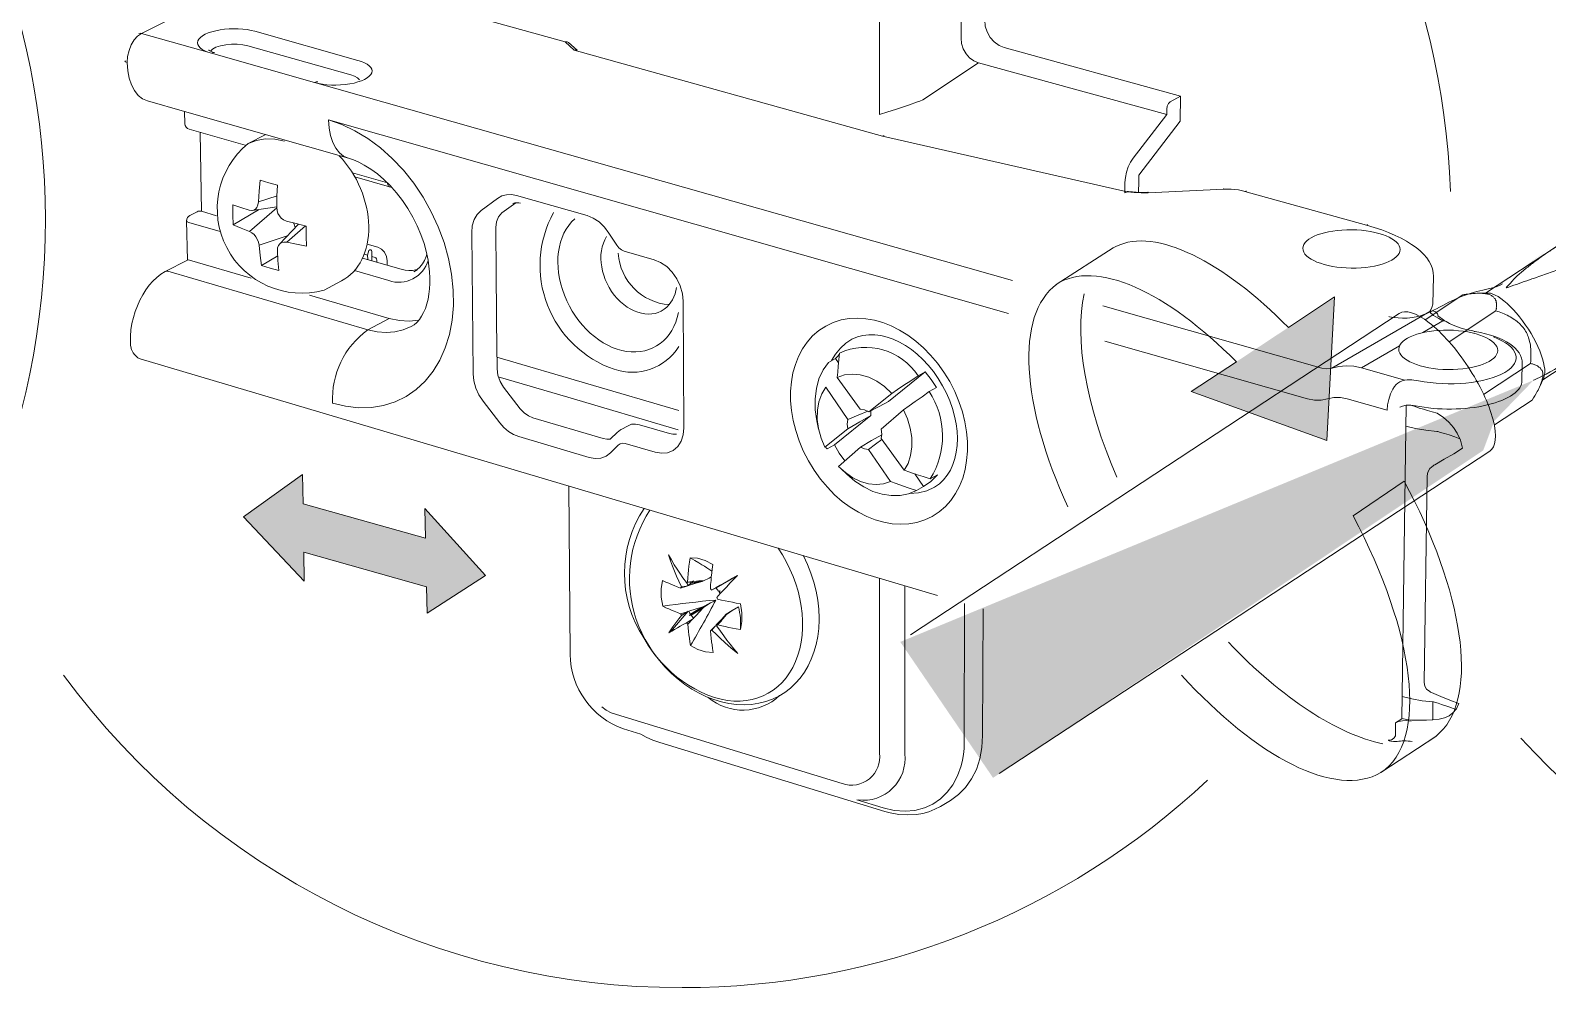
# Model space of a CAD drawing. Header units: metres. Extents: x -6.4 to 35.9, y -8.9 to 6.5.
# Drawn here: x 23.661 to 24.309, y -6.866 to -6.457 of the extents above; entities that cross this region are included whole.
import ezdxf

# ---------------------------------------------------------------- set-up
doc = ezdxf.new("R2010")
doc.units = ezdxf.units.M
doc.header["$MEASUREMENT"] = 0
for name, color, linetype, lineweight in [('PDF17_Geometry_Num_Penna__1_Num_Penna__255_Num_Penna__255_Num_Penna__255', 255, 'Continuous', 18), ('PDF17_Geometry_Num_Penna__7_Num_Penna__7_Num_Penna__7_Num_Penna__7', 7, 'Continuous', 18), ('PDF17_Solid Fills_Num_Penna__7_Num_Penna__7_Num_Penna__7_Num_Penna__7', 7, 'Continuous', 18)]:
    doc.layers.add(name, color=color, linetype=linetype, lineweight=lineweight)

msp = doc.modelspace()

# ---------------------------------------------------------------- hatches: boundary and pattern name
at = {"layer": 'PDF17_Geometry_Num_Penna__1_Num_Penna__255_Num_Penna__255_Num_Penna__255', "linetype": 'Continuous', "lineweight": 18}
for points in [[(24.28972, -6.56529, 0.006666), (24.31082, -6.54916)], [(24.30307, -6.60649), (24.03258, -6.71827), (24.0722, -6.77633), (24.28157, -6.63644), (24.28624, -6.62392)]]:
    msp.add_hatch(color=255, dxfattribs=at).paths.add_polyline_path(points)
at = {"layer": 'PDF17_Geometry_Num_Penna__7_Num_Penna__7_Num_Penna__7_Num_Penna__7', "linetype": 'Continuous', "lineweight": 18}
for points in [[(24.12469, -6.54932), (24.12353, -6.55), (24.09916, -6.56562)], [(24.19834, -6.58394), (24.15684, -6.61136), (24.2148, -6.63226), (24.21802, -6.57092)], [(23.83044, -6.70592), (23.85541, -6.68991), (23.82946, -6.66125), (23.82974, -6.674), (23.77749, -6.65928), (23.77731, -6.64679), (23.7521, -6.66491), (23.77795, -6.69226), (23.77778, -6.67993), (23.83019, -6.6947)]]:
    msp.add_hatch(color=7, dxfattribs=at).paths.add_polyline_path(points)
at = {"layer": 'PDF17_Solid Fills_Num_Penna__7_Num_Penna__7_Num_Penna__7_Num_Penna__7', "linetype": 'Continuous', "lineweight": 18}
msp.add_hatch(color=7, dxfattribs=at).paths.add_polyline_path([(24.26309, -6.75701), (24.23784, -6.77408), (24.26127, -6.75867)])

# ---------------------------------------------------------------- linework, layer by layer
at = {"layer": 'PDF17_Geometry_Num_Penna__1_Num_Penna__255_Num_Penna__255_Num_Penna__255', "color": 255, "linetype": 'Continuous', "lineweight": 18, "flags": 128}
for points in [[(24.12469, -6.54932), (24.12353, -6.55), (24.09916, -6.56562)], [(24.17612, -6.59862), (24.15684, -6.61136), (24.2148, -6.63226), (24.21802, -6.57092), (24.19834, -6.58394)], [(24.22596, -6.66447), (24.24782, -6.64961)], [(24.26309, -6.75701), (24.26127, -6.75867), (24.23784, -6.77408)]]:
    msp.add_lwpolyline(points, dxfattribs=at)
at = {"layer": 'PDF17_Geometry_Num_Penna__1_Num_Penna__255_Num_Penna__255_Num_Penna__255', "color": 255, "linetype": 'Continuous', "lineweight": 18}
for points in [[(24.19834, -6.58394), (24.17057, -6.55589), (24.14179, -6.54102), (24.12469, -6.54932)], [(24.19834, -6.58394), (24.17057, -6.55589), (24.14179, -6.54102), (24.12469, -6.54932)], [(24.09916, -6.56562), (24.11611, -6.55449), (24.14638, -6.56868), (24.17612, -6.59862)], [(24.09916, -6.56562), (24.11611, -6.55449), (24.14638, -6.56868), (24.17612, -6.59862)], [(24.24782, -6.64961), (24.27307, -6.69666), (24.27978, -6.74081), (24.26309, -6.75701)], [(24.24782, -6.64961), (24.27307, -6.69666), (24.27978, -6.74081), (24.26309, -6.75701)], [(24.23784, -6.77408), (24.25839, -6.76057), (24.25244, -6.71408), (24.22596, -6.66447)], [(24.23784, -6.77408), (24.25839, -6.76057), (24.25244, -6.71408), (24.22596, -6.66447)]]:
    msp.add_open_spline(points, degree=3, dxfattribs=at)
at = {"layer": 'PDF17_Geometry_Num_Penna__7_Num_Penna__7_Num_Penna__7_Num_Penna__7', "color": 7, "linetype": 'Continuous', "lineweight": 18, "flags": 128}
for points in [[(23.04862, -6.69077, 0.278345), (23.3391, -6.86594, 0.414209), (23.66743, -6.53761, 0.414216), (23.3391, -6.20929, 0.41421), (23.01078, -6.53761, 0.0167), (23.01153, -6.55987)], [(24.26755, -6.52584, 0.403745), (23.93943, -6.2093, 0.258028), (23.6615, -6.36275)], [(24.29764, -6.75937, 0.210936), (24.53976, -6.86594, 0.414209), (24.86808, -6.53761, 0.414216), (24.53976, -6.2093, 0.279161), (24.24881, -6.38534)], [(24.07693, -6.46443), (24.07475, -6.46354), (24.07274, -6.46202), (24.07102, -6.46005), (24.06972, -6.45776), (24.06889, -6.45525), (24.06865, -6.45275), (24.06889, -6.35791, 0.319714), (24.03146, -6.30506), (23.93256, -6.27926)], [(24.02379, -6.36452), (24.02375, -6.49294), (24.02732, -6.49186), (24.03055, -6.49084), (24.03354, -6.48986), (24.0365, -6.48884), (24.03945, -6.48776), (24.04089, -6.48724), (24.04224, -6.4867), (24.06602, -6.47095), (24.06401, -6.47014), (24.06217, -6.46879), (24.06065, -6.46706), (24.0595, -6.46501), (24.05876, -6.46271), (24.05852, -6.46034), (24.05876, -6.35984, 0.319317)], [(23.75272, -6.50614), (23.72886, -6.49929, -0.351669), (23.72705, -6.49695), (23.72692, -6.4917), (23.71102, -6.48715)], [(23.71864, -6.56006), (23.71913, -6.55994), (23.71975, -6.55998), (23.80512, -6.58503, 0.25331), (23.79007, -6.61632), (23.79569, -6.61763), (23.80122, -6.61824), (23.80668, -6.61808), (23.81189, -6.61725), (23.81685, -6.61566), (23.82151, -6.6134), (23.82578, -6.61045), (23.82964, -6.60684), (23.833, -6.60266), (23.83591, -6.59791), (23.83821, -6.59265), (23.83997, -6.58696), (23.84112, -6.58089), (23.84169, -6.57453), (23.84161, -6.56797), (23.84092, -6.56124), (23.83964, -6.55444), (23.83772, -6.54768), (23.83525, -6.54099), (23.83226, -6.53451), (23.82874, -6.52824), (23.82476, -6.52233), (23.82037, -6.51679), (23.81557, -6.51175), (23.81053, -6.50725), (23.8052, -6.50327), (23.79966, -6.49995), (23.79405, -6.49729), (23.78839, -6.49531), (24.07885, -6.57806)], [(23.76957, -6.50433), (23.76543, -6.50352), (23.76137, -6.50343), (23.75756, -6.50409), (23.75399, -6.50544, 0.810376), (23.78646, -6.56797), (23.79397, -6.56404)], [(23.7405, -6.53623), (23.73405, -6.53435, 0.205296), (23.73222, -6.53455), (23.72909, -6.53611, 0.27138), (23.72774, -6.53836), (23.72803, -6.53882), (23.72873, -6.53915), (23.7421, -6.54304)], [(23.88446, -6.53492, 0.465013), (23.91037, -6.6018, 0.351581), (23.93793, -6.59212)], [(24.30205, -6.55697, 0.014343), (24.29808, -6.56017, 0.021049), (24.29448, -6.56354, 0.012167), (24.29132, -6.5671, -0.001833), (24.29573, -6.56555, 0.005208), (24.30017, -6.56398, 0.002476), (24.30456, -6.56247, 0.003569), (24.31101, -6.56025, 0.005885), (24.31735, -6.55786, 0.005579), (24.32563, -6.55457, 0.006504), (24.3324, -6.55331, 0.011398), (24.33886, -6.55166, 0.014865), (24.34404, -6.5501)], [(24.34672, -6.54765, 0.002784), (24.3423, -6.54782, -0.002792), (24.33499, -6.54813, -0.004118), (24.32784, -6.54841, -0.001547), (24.32075, -6.54864, 0.001131), (24.31375, -6.54881, -0.001469), (24.30994, -6.55133, 0.006227), (24.30629, -6.55385)], [(23.79946, -6.55969), (23.81414, -6.56395, 0.428492), (23.83091, -6.5553)], [(23.91214, -6.55227, 0.376963), (23.93387, -6.57421), (23.93535, -6.57211), (23.93641, -6.56965), (23.93706, -6.56686)], [(24.28565, -6.57073, 0.068086), (24.28446, -6.57006, 0.033898), (24.28299, -6.56961, 0.030172), (24.28122, -6.56939, 0.028363), (24.27809, -6.56941, 0.016697), (24.2747, -6.56973)], [(24.28974, -6.57788, 0.013048), (24.28697, -6.57687), (24.26694, -6.59004)], [(24.29999, -6.58611, 0.029955), (24.2986, -6.58401, 0.044698), (24.29695, -6.58219, 0.041028), (24.29501, -6.58064)], [(24.31811, -6.58965, 0.008424), (24.32185, -6.5887, 0.016868), (24.32555, -6.58751, 0.020989), (24.33274, -6.58473, 0.012632), (24.33976, -6.58144, -0.250937), (24.33832, -6.58577), (24.33722, -6.58649), (24.30695, -6.60639)], [(24.30193, -6.59475, 0.029818), (24.30168, -6.59153, 0.038385), (24.30095, -6.58842)], [(24.01919, -6.62), (24.02896, -6.61213), (24.03145, -6.61045), (24.03416, -6.60864), (24.03703, -6.60672), (24.04019, -6.60459, 0.369318), (24.0066, -6.59491), (24.00632, -6.59782), (24.00607, -6.60052), (24.00583, -6.60303), (24.00563, -6.60537), (24.01538, -6.6189)], [(24.30584, -6.60884, 0.038155), (24.30668, -6.60648, 0.045077), (24.307, -6.60483)], [(23.92178, -6.75773), (23.91431, -6.75544, -0.312967), (23.89155, -6.72358), (23.89102, -6.65166)], [(23.91131, -6.74934), (24.00776, -6.77877, 0.558944), (24.02371, -6.76578), (24.02371, -6.69107)], [(24.01456, -6.78578, 0.486248), (24.03449, -6.76606), (24.03453, -6.69431)], [(23.93874, -6.70623), (23.93735, -6.70569), (23.93604, -6.70518), (23.93485, -6.70468), (23.9337, -6.70419), (23.93248, -6.70365), (23.93112, -6.70303, -0.012043), (23.95375, -6.70037)], [(23.94855, -6.70357), (23.95104, -6.70193), (23.95375, -6.70037, -0.016814), (23.94293, -6.7198), (23.94268, -6.71817), (23.94248, -6.71668), (23.94231, -6.71529), (23.94215, -6.71387), (23.94199, -6.71231), (23.94182, -6.71062), (23.94158, -6.71034), (23.94129, -6.71005), (23.93981, -6.71087), (23.9385, -6.7116), (23.93735, -6.71231), (23.9362, -6.71295), (23.93498, -6.71365), (23.93371, -6.7144), (23.93457, -6.71313), (23.93543, -6.71189), (23.93625, -6.71074), (23.93711, -6.7096), (23.93805, -6.70836), (23.93911, -6.70698)], [(23.96429, -6.70201), (23.96491, -6.70587), (23.96495, -6.70955), (23.96434, -6.71301, 0.076799), (23.96343, -6.70328), (23.96073, -6.70484)], [(23.6752, -6.73252, 0.23856), (23.93943, -6.86594, 0.191053), (24.16378, -6.77733)]]:
    msp.add_lwpolyline(points, format="xyb", dxfattribs=at)
for points in [[(23.76285, -6.43127), (23.70847, -6.45837)], [(24.12945, -6.52598), (24.12957, -6.5259), (24.1297, -6.52586), (24.12978, -6.52586), (24.1299, -6.52583), (24.12999, -6.52583), (24.13011, -6.52583), (24.13171, -6.52606), (24.13339, -6.52619), (24.13507, -6.52627), (24.13671, -6.52631), (24.13835, -6.52623), (24.13843, -6.52631), (24.13847, -6.52643), (24.13544, -6.52648), (24.13241, -6.52635), (24.12945, -6.52598), (24.02502, -6.50229), (23.89332, -6.4655), (23.88938, -6.46198), (23.81787, -6.44201)], [(23.73832, -6.46682), (23.70847, -6.45837), (23.70683, -6.45948), (23.70535, -6.46117), (23.70409, -6.46329), (23.70315, -6.46571), (23.70257, -6.46829), (23.70237, -6.4708)], [(23.70737, -6.45846), (23.7079, -6.45828), (23.70847, -6.45836)], [(23.75694, -6.45747), (23.80094, -6.46989)], [(23.73709, -6.46546), (23.73718, -6.46555), (23.73739, -6.46567), (23.73771, -6.46587), (23.73824, -6.46612), (23.7389, -6.46637), (23.73976, -6.46665)], [(23.73792, -6.46596), (23.73886, -6.46505), (23.74029, -6.46428), (23.74222, -6.46366), (23.74448, -6.46321), (23.74689, -6.46297), (23.7494, -6.46297), (23.75177, -6.46321), (23.7539, -6.46366)], [(23.73976, -6.46665), (23.73906, -6.46657), (23.73832, -6.46681)], [(23.73832, -6.46682), (23.78236, -6.47933)], [(23.7539, -6.46366), (23.79794, -6.47612), (23.7995, -6.4767), (23.80073, -6.47736), (23.80155, -6.47813)], [(23.88938, -6.46198), (23.88983, -6.4619), (23.89033, -6.46194)], [(23.89032, -6.46194), (23.89061, -6.46206), (23.89085, -6.46227)], [(23.89086, -6.46227), (23.89459, -6.46555), (23.8943, -6.46546)], [(23.89332, -6.4655), (23.89381, -6.46542), (23.8943, -6.46546)], [(24.07693, -6.46444), (24.15225, -6.48511), (24.14786, -6.48753)], [(23.70142, -6.47006), (23.70167, -6.47046), (23.70237, -6.4708)], [(23.71102, -6.48715), (23.70897, -6.48625), (23.70712, -6.48482), (23.70552, -6.48281), (23.70421, -6.48039), (23.70326, -6.47751), (23.70265, -6.47428), (23.70237, -6.4708)], [(24.06602, -6.47096), (24.14635, -6.49305), (24.14639, -6.49071)], [(23.78384, -6.47912), (23.78314, -6.47908), (23.78236, -6.47933)], [(23.78236, -6.47933), (24.08045, -6.56384)], [(24.15225, -6.48511), (24.15216, -6.49589), (24.13446, -6.51885)], [(23.79687, -6.51171), (23.72692, -6.4917)], [(24.132, -6.51163), (24.14635, -6.49305)], [(24.14786, -6.48753), (24.14713, -6.48826), (24.1466, -6.48941), (24.14639, -6.49072)], [(23.78839, -6.49531), (23.78863, -6.4988), (23.78921, -6.50204), (23.79015, -6.50491), (23.79142, -6.50737), (23.79302, -6.50938), (23.79483, -6.51081), (23.79687, -6.51171)], [(23.73414, -6.5344), (23.73357, -6.50064)], [(23.76153, -6.50159), (23.75399, -6.50544)], [(24.02502, -6.50229), (24.02531, -6.50217), (24.02563, -6.50217)], [(23.81541, -6.52418), (23.81479, -6.52349), (23.81201, -6.52074), (23.80922, -6.51836), (23.80639, -6.51631), (23.8036, -6.51459), (23.80127, -6.51339), (23.79901, -6.51241), (23.79688, -6.51171)], [(24.12855, -6.52209), (24.12871, -6.51987), (24.12917, -6.51762), (24.1299, -6.51541), (24.13085, -6.51335), (24.132, -6.51163)], [(23.79856, -6.51791), (23.81353, -6.52221)], [(24.13425, -6.52623), (24.13437, -6.52472), (24.13441, -6.52325), (24.13446, -6.51885)], [(23.75919, -6.5211), (23.75875, -6.52574), (23.75842, -6.53033), (23.75821, -6.5316), (23.75775, -6.53267), (23.75715, -6.53337), (23.75645, -6.53381), (23.7555, -6.53406), (23.75444, -6.5339)], [(23.75919, -6.5211), (23.76285, -6.52217), (23.76658, -6.52324)], [(23.76658, -6.52324), (23.76636, -6.52791), (23.76625, -6.53259)], [(23.79954, -6.51959), (23.81447, -6.52385), (23.81401, -6.52356), (23.81373, -6.52304), (23.81361, -6.52229)], [(23.81545, -6.52418), (23.81447, -6.52385)], [(23.83033, -6.55263), (23.83021, -6.55198), (23.82915, -6.54816), (23.82783, -6.54431), (23.82624, -6.54058), (23.82439, -6.53682), (23.82226, -6.53315), (23.81996, -6.52972), (23.81746, -6.52648), (23.81541, -6.52418)], [(24.12945, -6.52598), (24.12851, -6.52652), (24.12855, -6.52209)], [(24.13848, -6.52644), (24.1707, -6.52492), (24.17386, -6.52492), (24.17698, -6.52524), (24.17981, -6.52583)], [(24.23167, -6.54021), (24.1798, -6.52582)], [(24.17981, -6.52583), (24.18014, -6.52569), (24.18046, -6.52574)], [(23.74763, -6.54013), (23.74747, -6.53586), (23.74747, -6.53156)], [(23.74747, -6.53156), (23.75087, -6.53275), (23.75444, -6.5339)], [(23.76637, -6.5277), (23.75842, -6.53033)], [(23.86056, -6.52882), (23.85354, -6.53402)], [(23.86867, -6.52758), (23.86646, -6.52718), (23.86433, -6.52726), (23.86232, -6.5278), (23.86056, -6.52882)], [(23.86244, -6.53505), (23.86839, -6.53066), (23.86797, -6.53074), (23.86753, -6.53087), (23.86711, -6.53102)], [(23.87035, -6.53087), (23.86966, -6.53074), (23.86904, -6.53066), (23.8685, -6.53066), (23.86839, -6.53066)], [(23.89889, -6.53619), (23.86868, -6.52758)], [(23.72774, -6.53836), (23.72808, -6.55518)], [(23.75842, -6.53366), (23.74763, -6.54013)], [(23.76625, -6.53283), (23.75455, -6.54296)], [(23.75579, -6.53402), (23.76625, -6.5325)], [(23.76625, -6.53259), (23.76637, -6.53398), (23.76678, -6.53525), (23.76739, -6.53631), (23.76817, -6.53722), (23.7692, -6.53799), (23.77039, -6.53853), (23.77453, -6.53959), (23.77879, -6.54063)], [(23.85354, -6.53402), (23.85182, -6.5357), (23.85055, -6.53792), (23.84977, -6.5405), (23.84953, -6.54337)], [(23.86244, -6.53505), (23.86097, -6.53664), (23.86007, -6.53878), (23.85978, -6.54128)], [(23.90816, -6.54362), (23.90623, -6.54107), (23.90398, -6.5389), (23.90147, -6.53726), (23.8989, -6.53619)], [(23.74763, -6.54013), (23.75104, -6.54157), (23.75456, -6.54296), (23.75563, -6.54349), (23.75661, -6.54431), (23.75735, -6.54526), (23.75796, -6.54629), (23.75845, -6.54751), (23.75875, -6.54886)], [(23.77076, -6.54484), (23.75874, -6.54886)], [(23.76739, -6.54838), (23.77551, -6.53984)], [(23.77859, -6.54058), (23.77052, -6.54759)], [(23.77342, -6.53931), (23.77379, -6.54033), (23.77408, -6.54136)], [(23.77879, -6.54063), (23.77884, -6.54493), (23.77892, -6.54919)], [(23.84953, -6.54337), (23.85015, -6.6038)], [(23.85994, -6.55764), (23.85981, -6.54513), (23.85978, -6.54128)], [(23.91152, -6.54886), (23.90815, -6.54362)], [(24.23233, -6.54013), (24.232, -6.5401), (24.23167, -6.54021)], [(23.75977, -6.55747), (23.75919, -6.55321), (23.75875, -6.54886)], [(23.77051, -6.54759), (23.76933, -6.54746), (23.76834, -6.54772), (23.7676, -6.5482), (23.76703, -6.5489), (23.76662, -6.54989), (23.76653, -6.55112), (23.76678, -6.55543), (23.76715, -6.55961)], [(23.77892, -6.5492), (23.77465, -6.54845), (23.77051, -6.54759)], [(23.80688, -6.55362), (23.80692, -6.55251), (23.80684, -6.55144), (23.80672, -6.55104), (23.80639, -6.55079), (23.80602, -6.55083), (23.80565, -6.55112), (23.80524, -6.55202), (23.80507, -6.55313), (23.8036, -6.55267)], [(23.80938, -6.54969), (23.80488, -6.54837)], [(23.81344, -6.55547), (23.81312, -6.55362), (23.81226, -6.55186), (23.81094, -6.55047), (23.80939, -6.54969)], [(23.91459, -6.55137), (23.91345, -6.55083), (23.91238, -6.55002), (23.91152, -6.54886)], [(23.92743, -6.55501), (23.91459, -6.55137)], [(24.12469, -6.54932), (24.12353, -6.55), (24.09916, -6.56562)], [(24.28258, -6.5693), (24.31284, -6.5494)], [(23.72808, -6.55518), (23.71864, -6.56006), (23.7168, -6.56116), (23.71499, -6.56256), (23.71335, -6.56412), (23.7118, -6.56592), (23.71036, -6.56789), (23.70905, -6.56998), (23.70782, -6.57228), (23.70675, -6.57466), (23.70581, -6.57715), (23.70503, -6.57974), (23.70442, -6.58232), (23.704, -6.58499), (23.70376, -6.58765), (23.70372, -6.59023), (23.7038, -6.59155), (23.70405, -6.59274)], [(23.72816, -6.55514), (23.72849, -6.55509), (23.72902, -6.55523)], [(23.72902, -6.55523), (23.75534, -6.56288)], [(23.76666, -6.55334), (23.75977, -6.55747)], [(23.76715, -6.55961), (23.76342, -6.55858), (23.75977, -6.55747)], [(23.8029, -6.55431), (23.81943, -6.55911), (23.82107, -6.55948), (23.82267, -6.55965), (23.82419, -6.55961), (23.8255, -6.5594), (23.82627, -6.5592)], [(23.80512, -6.55497), (23.80507, -6.55313)], [(23.80823, -6.55403), (23.80688, -6.55361)], [(23.80688, -6.55362), (23.80692, -6.55551)], [(23.80901, -6.55518), (23.80893, -6.55469), (23.8086, -6.55428), (23.80823, -6.55402)], [(23.80906, -6.55612), (23.80901, -6.55518)], [(23.81348, -6.55739), (23.81344, -6.55547)], [(23.82627, -6.5592), (23.82742, -6.55817), (23.82849, -6.55682), (23.82935, -6.55534), (23.83005, -6.55366), (23.83033, -6.55264)], [(23.86014, -6.58138), (23.85994, -6.55764)], [(23.9399, -6.57277), (23.93957, -6.56953), (23.93863, -6.56624), (23.93715, -6.56318), (23.93518, -6.56034), (23.9328, -6.55797), (23.93018, -6.55617), (23.92743, -6.55501)], [(23.82484, -6.56014), (23.82619, -6.55928), (23.82627, -6.5592)], [(24.26029, -6.56215), (24.25996, -6.57404), (24.25956, -6.5754), (24.25919, -6.57642), (24.25882, -6.57712)], [(23.78027, -6.57019), (23.81434, -6.58015)], [(24.17612, -6.59862), (24.15684, -6.61136), (24.2148, -6.63226), (24.21802, -6.57092), (24.19834, -6.58394)], [(24.2729, -6.57002), (24.25674, -6.58064)], [(24.27931, -6.56936), (24.28352, -6.56925)], [(24.2846, -6.56938), (24.28561, -6.56967), (24.28671, -6.57012), (24.28789, -6.57077), (24.28913, -6.57159), (24.29039, -6.57256), (24.29171, -6.57369), (24.29307, -6.57494), (24.29439, -6.57635), (24.29573, -6.57785), (24.29706, -6.57946), (24.29837, -6.58113), (24.29965, -6.58292), (24.30084, -6.58472), (24.30198, -6.58656), (24.30303, -6.58842), (24.30404, -6.59028), (24.30492, -6.59213), (24.30569, -6.59393), (24.30637, -6.59571), (24.30691, -6.59739), (24.30733, -6.59897), (24.30763, -6.60046), (24.30783, -6.60182), (24.30785, -6.60309), (24.30775, -6.6042), (24.3075, -6.60513), (24.30738, -6.60554), (24.30562, -6.6094)], [(23.94014, -6.62685), (23.9399, -6.57277)], [(24.11903, -6.57478), (24.21261, -6.60131)], [(24.25889, -6.57745), (24.25886, -6.57727), (24.25881, -6.57712), (24.21683, -6.60131)], [(24.25889, -6.57745), (24.25914, -6.5779), (24.25968, -6.57834), (24.26038, -6.57884), (24.26132, -6.57941), (24.26263, -6.58019), (24.26431, -6.58118), (24.25574, -6.58614)], [(24.25882, -6.57712), (24.26001, -6.57691), (24.26115, -6.57723), (24.26202, -6.57807), (24.26243, -6.57921)], [(23.82693, -6.58084), (23.82287, -6.58129), (23.81865, -6.58105), (23.81434, -6.58016), (23.80511, -6.58503)], [(23.82366, -6.5836), (23.82029, -6.58503), (23.81673, -6.58589), (23.81295, -6.58617), (23.8091, -6.58589), (23.80512, -6.58503)], [(23.86314, -6.60947), (23.86166, -6.60704), (23.86068, -6.60438), (23.86035, -6.60168), (23.86014, -6.58138)], [(24.03689, -6.71527), (24.24572, -6.578)], [(24.26214, -6.57892), (24.26214, -6.57896), (24.26226, -6.57908), (24.26255, -6.57929)], [(24.26255, -6.57929), (24.26317, -6.57974), (24.26402, -6.58031), (24.2648, -6.58081), (24.26571, -6.58138)], [(24.26431, -6.58118), (24.26505, -6.58113), (24.26571, -6.58138)], [(24.26571, -6.58138), (24.2671, -6.5822), (24.2687, -6.58298), (24.27054, -6.58372), (24.27259, -6.58437), (24.27481, -6.58499), (24.27715, -6.58547), (24.27809, -6.58569)], [(24.00325, -6.5981), (24.00497, -6.59531), (24.00702, -6.59282), (24.00931, -6.59069), (24.01194, -6.589)], [(24.11994, -6.58977), (24.2065, -6.61443)], [(24.27809, -6.58569), (24.27788, -6.58569), (24.27768, -6.58584)], [(23.93805, -6.61947), (23.86031, -6.59671)], [(24.00186, -6.59889), (24.00488, -6.59721), (24.0062, -6.59913)], [(24.00488, -6.59721), (24.0057, -6.59634), (24.00653, -6.59552)], [(24.24578, -6.59187), (24.22954, -6.60127)], [(23.70799, -6.59736), (24.04845, -6.69843)], [(23.99697, -6.6239), (23.99627, -6.6191), (23.99619, -6.61443), (23.99673, -6.61), (23.99783, -6.60585), (23.99959, -6.60213), (24.00185, -6.5989)], [(24.04019, -6.60459), (24.04323, -6.6029), (24.02752, -6.61553)], [(24.04323, -6.6029), (24.04577, -6.60614), (24.04798, -6.60966)], [(24.21261, -6.60131), (24.21478, -6.60164), (24.21683, -6.60131)], [(24.24804, -6.60648), (24.22954, -6.60127), (24.22627, -6.60052), (24.22298, -6.60032), (24.21982, -6.60057), (24.21683, -6.60131)], [(24.30176, -6.59936), (24.28169, -6.61255)], [(24.2981, -6.60659), (24.29822, -6.59934)], [(23.85014, -6.6038), (23.85047, -6.6068), (23.85129, -6.60984), (23.8526, -6.61278), (23.85436, -6.61545)], [(23.89061, -6.61377), (23.86088, -6.60508)], [(23.86314, -6.60947), (23.87027, -6.61869)], [(24.01013, -6.62727), (24.00041, -6.63509), (23.99878, -6.6312), (23.99767, -6.62718), (23.99713, -6.62321), (23.99718, -6.6193), (23.9978, -6.61566), (23.99902, -6.61238), (24.00074, -6.60951), (24.01018, -6.62324)], [(24.00562, -6.60537), (24.0087, -6.60425), (24.01202, -6.60385), (24.01551, -6.60413), (24.01907, -6.60516), (24.02256, -6.60689), (24.02588, -6.60923), (24.02895, -6.61213)], [(24.04798, -6.60966), (24.04495, -6.61135)], [(24.24053, -6.61926), (24.24073, -6.61698), (24.24118, -6.61467), (24.24193, -6.61238), (24.24291, -6.61028), (24.24361, -6.60923), (24.24435, -6.60836), (24.24512, -6.60769), (24.24594, -6.60717), (24.24689, -6.60677), (24.24804, -6.60647)], [(24.24804, -6.60648), (24.2491, -6.60639), (24.25009, -6.60635), (24.25102, -6.60639), (24.25192, -6.60644), (24.25287, -6.60655), (24.25389, -6.60672)], [(23.85436, -6.61545), (23.8615, -6.62472)], [(23.93776, -6.62764), (23.89061, -6.61377)], [(24.02752, -6.61553), (24.02354, -6.61767), (24.01919, -6.62)], [(24.2065, -6.61443), (24.20945, -6.61501), (24.21227, -6.61497), (24.21498, -6.61443)], [(24.21498, -6.61443), (24.21769, -6.61385), (24.22056, -6.61385), (24.22348, -6.61439), (24.24053, -6.61927)], [(24.30246, -6.61501), (24.2863, -6.62562)], [(23.87027, -6.6187), (23.87191, -6.62046), (23.87372, -6.62177), (23.87568, -6.62263)], [(23.87568, -6.62263), (23.9057, -6.63144)], [(24.01997, -6.62156), (24.00443, -6.63411)], [(24.01013, -6.62727), (24.00993, -6.62522), (24.01018, -6.62324), (24.01464, -6.62144), (24.01875, -6.61976)], [(24.01013, -6.62726), (24.0153, -6.62431), (24.01997, -6.62157)], [(24.01919, -6.62), (24.01727, -6.61915), (24.01538, -6.6189)], [(24.01997, -6.61955), (24.01993, -6.62054), (24.01997, -6.62157)], [(24.03388, -6.6191), (24.03563, -6.623), (24.03682, -6.62701), (24.03748, -6.63103), (24.03753, -6.63498), (24.03699, -6.63866), (24.03588, -6.64203), (24.03424, -6.64497)], [(24.24869, -6.61721), (24.24713, -6.61751), (24.24594, -6.618)], [(24.24782, -6.67823), (24.24869, -6.61721)], [(24.25263, -6.61738), (24.25066, -6.61714), (24.24869, -6.61721)], [(24.25053, -6.61713), (24.25246, -6.61779), (24.25426, -6.61841), (24.25599, -6.61893), (24.25775, -6.61947), (24.25972, -6.62), (24.26185, -6.6205), (24.26456, -6.62238), (24.2669, -6.62446), (24.26882, -6.62669), (24.27047, -6.62915), (24.27182, -6.63203), (24.27276, -6.63547)], [(23.8615, -6.62472), (23.86326, -6.62673), (23.86527, -6.62842), (23.86741, -6.62973), (23.86962, -6.63058)], [(23.90873, -6.63169), (23.91185, -6.62862), (23.91218, -6.62833), (23.91255, -6.62805), (23.91292, -6.62779), (23.91328, -6.62754)], [(23.91636, -6.62591), (23.91329, -6.62754)], [(23.93395, -6.62923), (23.9212, -6.6255), (23.91948, -6.62521), (23.91783, -6.62533), (23.91636, -6.62591)], [(23.92788, -6.63726), (23.93063, -6.63771), (23.93321, -6.63748), (23.93555, -6.63649), (23.93752, -6.63485), (23.93895, -6.63259), (23.93985, -6.62988), (23.94014, -6.62685)], [(23.93395, -6.62923), (23.93546, -6.62952), (23.93694, -6.62947)], [(23.99771, -6.62734), (23.99697, -6.6239)], [(24.24857, -6.62611), (24.25267, -6.6271), (24.25709, -6.62784), (24.26173, -6.62833), (24.2619, -6.62836), (24.26222, -6.62845), (24.26337, -6.62878), (24.26505, -6.62928), (24.26697, -6.62989)], [(23.86962, -6.63058), (23.89963, -6.63948)], [(23.9057, -6.63145), (23.90726, -6.63173), (23.90873, -6.63169)], [(23.90878, -6.63748), (23.91205, -6.63419)], [(23.91206, -6.63419), (23.91296, -6.63362), (23.91398, -6.63338), (23.91513, -6.63354)], [(23.91513, -6.63354), (23.92788, -6.63726)], [(24.0014, -6.63579), (24.00111, -6.63558), (24.00087, -6.63543), (24.00062, -6.63526), (24.00041, -6.6351)], [(24.00894, -6.64087), (24.00653, -6.6376), (24.00443, -6.63412), (24.0014, -6.6358)], [(24.0062, -6.64329), (24.01563, -6.63505)], [(24.02465, -6.6298), (24.0203, -6.6323), (24.01563, -6.63505)], [(24.01563, -6.63505), (24.01731, -6.63574), (24.01895, -6.63604)], [(24.02842, -6.64982), (24.01895, -6.63603), (24.02194, -6.63387), (24.02473, -6.63181)], [(24.26012, -6.64308), (24.2605, -6.6428), (24.26087, -6.6426), (24.26493, -6.64026), (24.26894, -6.63788), (24.27276, -6.63547)], [(24.26697, -6.62989), (24.26944, -6.63071), (24.27157, -6.63157)], [(23.89963, -6.63948), (23.90221, -6.63993), (23.90467, -6.63973), (23.90689, -6.63891), (23.90878, -6.63748)], [(24.28433, -6.63674), (24.07483, -6.77444)], [(24.02842, -6.64982), (24.02547, -6.65076), (24.02231, -6.65104), (24.01899, -6.65071), (24.01563, -6.64973), (24.01231, -6.64814), (24.00911, -6.64596), (24.0062, -6.64329)], [(24.00714, -6.64423), (24.00968, -6.64665)], [(24.00968, -6.64665), (24.01321, -6.64961), (24.01694, -6.65206), (24.02084, -6.65396), (24.02478, -6.65518), (24.02867, -6.6558), (24.03248, -6.65572), (24.03609, -6.65498), (24.03945, -6.65363), (24.03638, -6.65256), (24.03351, -6.65158), (24.03088, -6.65067), (24.02842, -6.64981)], [(24.03876, -6.64645), (24.04248, -6.65191)], [(24.04248, -6.65191), (24.04568, -6.64978), (24.04843, -6.64694), (24.0454, -6.64867)], [(24.25628, -6.73555), (24.25754, -6.64739)], [(24.25754, -6.6474), (24.25787, -6.64576), (24.25873, -6.64423), (24.26013, -6.64308)], [(24.04724, -6.6522), (24.04392, -6.65367), (24.04031, -6.65457), (24.03654, -6.65485)], [(24.04248, -6.65191), (24.03945, -6.65363)], [(24.22596, -6.66447), (24.24782, -6.64961)], [(23.94121, -6.69295), (23.93973, -6.69086), (23.93842, -6.68893), (23.93723, -6.68713), (23.93604, -6.68528), (23.93481, -6.68327), (23.93354, -6.6811), (23.93444, -6.68361), (23.9353, -6.68589), (23.93616, -6.68802), (23.93703, -6.69012), (23.93797, -6.69233), (23.93908, -6.69475)], [(23.99115, -6.68142), (23.99123, -6.68151), (23.99291, -6.68516), (23.99439, -6.68893), (23.99562, -6.69275), (23.9966, -6.6966), (23.9973, -6.70046), (23.99776, -6.70431), (23.99791, -6.70811), (23.99788, -6.70885)], [(24.24783, -6.67823), (24.24685, -6.75113), (24.2441, -6.75277), (24.24402, -6.75838), (24.24348, -6.75929), (24.24271, -6.75995), (24.2418, -6.76024), (24.2409, -6.7602)], [(23.95244, -6.68519), (23.94925, -6.68352), (23.94596, -6.68253), (23.94277, -6.68229), (23.94252, -6.68421), (23.94231, -6.68598), (23.94215, -6.68758), (23.94203, -6.68917), (23.9419, -6.69086), (23.94175, -6.6927)], [(23.94277, -6.68229), (23.94383, -6.6829), (23.94482, -6.68348), (23.9465, -6.68446), (23.94785, -6.68528), (23.949, -6.68598), (23.94998, -6.68659), (23.9508, -6.68713), (23.95212, -6.68811)], [(23.95199, -6.69618), (23.95174, -6.6959), (23.95146, -6.69562), (23.95158, -6.69377), (23.95174, -6.69205), (23.95187, -6.69045), (23.95203, -6.68885), (23.95223, -6.68713), (23.95244, -6.68519)], [(23.93112, -6.70303), (23.9305, -6.69922), (23.93047, -6.69553), (23.93108, -6.69209)], [(23.93108, -6.69209), (23.93239, -6.6927), (23.93366, -6.69324), (23.93485, -6.69373), (23.936, -6.69423), (23.93727, -6.69471), (23.93871, -6.69529)], [(23.94141, -6.69443), (23.93871, -6.69529), (23.93887, -6.695), (23.93908, -6.69475)], [(23.93908, -6.69475), (23.94141, -6.69442)], [(23.94371, -6.6925), (23.94121, -6.69296), (23.94149, -6.69283), (23.94174, -6.6927)], [(23.94129, -6.69296), (23.94194, -6.6941)], [(23.94141, -6.69442), (23.94194, -6.69409)], [(23.94174, -6.6927), (23.94371, -6.6925)], [(23.94789, -6.69246), (23.94527, -6.69324), (23.94215, -6.69418), (23.94194, -6.69409)], [(23.94789, -6.69246), (23.94551, -6.69287), (23.94293, -6.69331), (23.94252, -6.69373), (23.94215, -6.69418)], [(23.94264, -6.6927), (23.94293, -6.69331)], [(23.94851, -6.69217), (23.94596, -6.69262), (23.94318, -6.69311), (23.94273, -6.69266)], [(23.9442, -6.69222), (23.9442, -6.69245), (23.94366, -6.69275), (23.94318, -6.69311)], [(23.9442, -6.69222), (23.9437, -6.6925)], [(23.9442, -6.69245), (23.94547, -6.69234), (23.94658, -6.69225), (23.94851, -6.69217)], [(23.94789, -6.69245), (23.94847, -6.69217)], [(23.94851, -6.69218), (23.95101, -6.69098)], [(23.95187, -6.6905), (23.95101, -6.69098)], [(23.95416, -6.6993), (23.95568, -6.69763), (23.95712, -6.6961), (23.95843, -6.69471), (23.95983, -6.69324), (23.96134, -6.69164), (23.96302, -6.68987), (23.96097, -6.69107), (23.95905, -6.69218), (23.95732, -6.69315), (23.95568, -6.69409), (23.95392, -6.69508), (23.95199, -6.69618)], [(23.96302, -6.68992), (23.95392, -6.69512), (23.95392, -6.69538)], [(23.95199, -6.69618), (23.95338, -6.6954)], [(23.95392, -6.69512), (23.95338, -6.69541)], [(23.95494, -6.69664), (23.95445, -6.69599), (23.95392, -6.69538)], [(23.95416, -6.6993), (23.95437, -6.69963), (23.95454, -6.7)], [(23.95454, -6.7), (23.95626, -6.70041), (23.95785, -6.70074), (23.95933, -6.70107), (23.96085, -6.70135), (23.96244, -6.70168), (23.96429, -6.70201)], [(23.95564, -6.6964), (23.95495, -6.69664)], [(23.95564, -6.69767), (23.95543, -6.69734), (23.95518, -6.69701), (23.95564, -6.6964)], [(23.93448, -6.71394), (23.94198, -6.70509)], [(23.94149, -6.70537), (23.94199, -6.70509)], [(23.94793, -6.7034), (23.94535, -6.70419), (23.94219, -6.70513)], [(23.94219, -6.70513), (23.9426, -6.70583), (23.94302, -6.70644)], [(23.95146, -6.70164), (23.94257, -6.70705), (23.94326, -6.70681)], [(23.94257, -6.70705), (23.94301, -6.70644), (23.94559, -6.70484), (23.94793, -6.7034)], [(23.94428, -6.70808), (23.94375, -6.70746), (23.94326, -6.70681), (23.94605, -6.70513), (23.94855, -6.70357)], [(23.94855, -6.70357), (23.94666, -6.70562), (23.94551, -6.70681), (23.94428, -6.70808)], [(23.95104, -6.70193), (23.95146, -6.70163), (23.94793, -6.7034)], [(23.95822, -6.70648), (23.95634, -6.70853), (23.95523, -6.70973), (23.95396, -6.71099), (23.95453, -6.7107), (23.95503, -6.71034)], [(23.95507, -6.71042), (23.95503, -6.71034), (23.95671, -6.70833), (23.95822, -6.70648)], [(23.9556, -6.70984), (23.95544, -6.71001), (23.95527, -6.71013), (23.95687, -6.70824), (23.95831, -6.70653)], [(23.95626, -6.70936), (23.95605, -6.70931), (23.95733, -6.70775), (23.9583, -6.70652)], [(23.95822, -6.70648), (23.96073, -6.70484)], [(23.9583, -6.70653), (23.96126, -6.7046)], [(23.96126, -6.70459), (23.96073, -6.70484)], [(24.01407, -6.7857), (24.02531, -6.78914), (24.03002, -6.79021), (24.03461, -6.79058), (24.0388, -6.79021), (24.04294, -6.78914), (24.04651, -6.78751), (24.04978, -6.78525), (24.05266, -6.7825), (24.05503, -6.77925), (24.05708, -6.77541), (24.05856, -6.77126), (24.05913, -6.76884), (24.05954, -6.76634), (24.05979, -6.76376), (24.05987, -6.76109), (24.06003, -6.70184)], [(24.05404, -6.78594), (24.05749, -6.78348), (24.06048, -6.78041), (24.06303, -6.7768), (24.06508, -6.77274), (24.06656, -6.76823), (24.06746, -6.76339), (24.06774, -6.75831), (24.06791, -6.70418)], [(23.94129, -6.71005), (23.94379, -6.70861)], [(23.94379, -6.70862), (23.94182, -6.71062)], [(23.94293, -6.7198), (23.94612, -6.72148), (23.94941, -6.72247), (23.9526, -6.72276), (23.95236, -6.72112), (23.95216, -6.71956), (23.95199, -6.71817), (23.95183, -6.71673), (23.95167, -6.71521), (23.95153, -6.71353)], [(23.94379, -6.70862), (23.94428, -6.70833), (23.94428, -6.70808)], [(23.95347, -6.71152), (23.95207, -6.71328), (23.95179, -6.71341), (23.95154, -6.71353)], [(23.95154, -6.71353), (23.95347, -6.71152)], [(23.95207, -6.71328), (23.95401, -6.71517), (23.95576, -6.71682), (23.95745, -6.71832), (23.95917, -6.71989), (23.96105, -6.72153), (23.96314, -6.72325), (23.96146, -6.7212), (23.95991, -6.71927), (23.95852, -6.71747), (23.95716, -6.71566), (23.95576, -6.7137), (23.95421, -6.71149)], [(23.95396, -6.71099), (23.95396, -6.71123), (23.95346, -6.71152)], [(23.95437, -6.71173), (23.95396, -6.71123)], [(23.95572, -6.70964), (23.95457, -6.71099), (23.95441, -6.71123), (23.95421, -6.71149)], [(23.96433, -6.71301), (23.96253, -6.71267), (23.96085, -6.71234), (23.95933, -6.71206), (23.95785, -6.71173), (23.95629, -6.71136), (23.95458, -6.71099)], [(23.95572, -6.70964), (23.95626, -6.70935)], [(23.95576, -6.70964), (23.95589, -6.70947), (23.95605, -6.70931)], [(24.25628, -6.73555), (24.25656, -6.73715), (24.25738, -6.7385), (24.25873, -6.73949), (24.2591, -6.73974), (24.25948, -6.73989)], [(23.90512, -6.746), (23.90701, -6.74736), (23.90915, -6.74851), (23.91131, -6.74933)], [(24.24696, -6.74158), (24.25107, -6.74261), (24.25546, -6.74338), (24.26009, -6.74383), (24.26038, -6.74392), (24.26115, -6.74417), (24.2623, -6.7445), (24.26374, -6.74494), (24.2669, -6.746), (24.2698, -6.7472)], [(24.25948, -6.73989), (24.26345, -6.74161), (24.26735, -6.74318), (24.27112, -6.74461)], [(24.25996, -6.75158), (24.26009, -6.74383)], [(24.27112, -6.74461), (24.2701, -6.74691), (24.26862, -6.74863), (24.26694, -6.74982), (24.26501, -6.75064), (24.26267, -6.75126), (24.25996, -6.75158)], [(24.25074, -6.75211), (24.24894, -6.75187), (24.24709, -6.75191), (24.24541, -6.75224), (24.2441, -6.75277)], [(24.24685, -6.75105), (24.24898, -6.75142), (24.25107, -6.75167), (24.25304, -6.75175), (24.25505, -6.75175), (24.25726, -6.75171), (24.2598, -6.75158)], [(23.92989, -6.76126), (23.92694, -6.7602), (23.92403, -6.75892), (23.92178, -6.75773)], [(24.26309, -6.75701), (24.26127, -6.75867), (24.23784, -6.77408)], [(24.02604, -6.79066), (23.92989, -6.76126)], [(24.2409, -6.7602), (24.24107, -6.76028), (24.24119, -6.76036), (24.24131, -6.76039), (24.24143, -6.76049), (24.24156, -6.76052), (24.24173, -6.76056)], [(24.25123, -6.76085), (24.25041, -6.76069), (24.24955, -6.76061), (24.24861, -6.76056), (24.24771, -6.76056), (24.24696, -6.76056), (24.24627, -6.76064), (24.24553, -6.76072), (24.24479, -6.7608), (24.2441, -6.76085), (24.24328, -6.7608), (24.24249, -6.76072), (24.24193, -6.76061)], [(24.02604, -6.79066), (24.02822, -6.79128), (24.03199, -6.79198), (24.03576, -6.79218), (24.03945, -6.79198), (24.04216, -6.79152), (24.04479, -6.79078), (24.04728, -6.78976), (24.04971, -6.78853), (24.05404, -6.78594)]]:
    msp.add_lwpolyline(points, dxfattribs=at)
for points in [[(24.17054, -6.52471), (24.17062, -6.52476)], [(23.83044, -6.70592), (23.85541, -6.68991), (23.82946, -6.66125), (23.82974, -6.674), (23.77749, -6.65928), (23.77731, -6.64679), (23.7521, -6.66491), (23.77795, -6.69226), (23.77778, -6.67993), (23.83019, -6.6947)], [(23.93874, -6.70623), (23.94149, -6.70537), (23.93911, -6.70698), (23.93895, -6.70661)], [(24.2598, -6.75158), (24.25984, -6.75158), (24.25988, -6.75158), (24.25993, -6.75158)]]:
    msp.add_lwpolyline(points, close=True, dxfattribs=at)
msp.add_lwpolyline([(24.03388, -6.6191), (24.03633, -6.61738), (24.039, -6.61553), (24.04187, -6.61353), (24.04495, -6.61135, -0.291744), (24.04539, -6.64867), (24.04228, -6.64764), (24.03937, -6.6467), (24.03671, -6.6458), (24.03424, -6.64497), (24.02444, -6.63145), (24.02465, -6.62947), (24.0244, -6.62739)], format="xyb", close=True, dxfattribs=at)
at = {"layer": 'PDF17_Geometry_Num_Penna__7_Num_Penna__7_Num_Penna__7_Num_Penna__7', "color": 7, "linetype": 'Continuous', "lineweight": 18}
for centre, radius, start, end in [((24.30126, -6.60688), 0.0074, 62.32667, 74.07051), ((23.96474, -6.68904), 0.04998, 146.21569, 213.35836), ((23.97051, -6.69128), 0.05362, 146.8362, 251.18783), ((23.96533, -6.72438), 0.02302, 230.06789, 313.00152)]:
    msp.add_arc(centre, radius, start, end, dxfattribs=at)
for centre, major_axis, ratio, start_param, end_param in [((23.74745, -6.46209), (0.01498, 0.00034), 0.382635, 0.875422, 4.048686), ((23.79184, -6.47466), (0.0151, 0.00032), 0.381832, 4.025553, 7.199381), ((23.7785, -6.53315), (-0.01507, 0.03108), 0.722935, 3.159065, 5.129231), ((23.91238, -6.56367), (-0.01535, 0.02863), 0.735899, 0.178544, 3.868135), ((23.92096, -6.55909), (-0.0096, 0.01783), 0.736109, 0.381547, 3.427582), ((24.17251, -6.56515), (0.08778, 0.00361), 0.351123, 6.263303, 7.099916), ((23.81683, -6.55824), (-0.00448, 0.02615), 0.54128, 3.31277, 4.835226), ((24.26446, -6.60515), (-0.0187, 0.02718), 0.341141, 4.639759, 6.288458), ((24.02906, -6.62089), (-0.01766, 0.0316), 0.683184, 3.165937, 6.258605), ((24.2667, -6.59648), (-0.02894, 0.00036), 0.399439, 1.117573, 3.992458), ((24.25573, -6.60324), (0.04244, 0.0048), 0.423893, 6.233326, 7.252029), ((24.26804, -6.60977), (-0.01634, 0.02694), 0.341897, 3.136381, 4.841546), ((24.26743, -6.60688), (0.03068, 0.00011), 0.389405, 4.207591, 6.297947), ((23.95332, -6.69953), (-0.02273, 0.04073), 0.734297, 2.489199, 4.829712), ((23.95653, -6.69808), (-0.02462, 0.04307), 0.77146, 1.558307, 4.066031)]:
    msp.add_ellipse(centre, major_axis=major_axis, ratio=ratio, start_param=start_param, end_param=end_param, dxfattribs=at)
for centre, major_axis, ratio in [((24.22529, -6.55042), (-0.02078, 0.00026), 0.393599), ((24.02349, -6.624), (-0.02275, 0.04065), 0.742392), ((24.26661, -6.59352), (-0.02114, 0.00032), 0.398373)]:
    msp.add_ellipse(centre, major_axis=major_axis, ratio=ratio, dxfattribs=at)
for points in [[(24.19834, -6.58394), (24.17057, -6.55589), (24.14179, -6.54102), (24.12469, -6.54932)], [(24.09916, -6.56562), (24.11611, -6.55449), (24.14638, -6.56868), (24.17612, -6.59862)], [(24.30205, -6.55697), (24.30339, -6.55591), (24.30484, -6.55491), (24.30629, -6.55385)], [(24.1041, -6.66056), (24.0843, -6.6172), (24.08146, -6.57858), (24.09945, -6.56548)], [(24.12504, -6.64785), (24.11168, -6.61723), (24.107, -6.58853), (24.11107, -6.56962)], [(24.25364, -6.57935), (24.25812, -6.57829), (24.26755, -6.57241), (24.27261, -6.5706)], [(24.27261, -6.5706), (24.28206, -6.56723), (24.28679, -6.56747), (24.28972, -6.56529)], [(24.2729, -6.57002), (24.2735, -6.5699), (24.27412, -6.56984), (24.2747, -6.56973)], [(24.28352, -6.56925), (24.28368, -6.56925), (24.2846, -6.56938), (24.2846, -6.56938)], [(24.28565, -6.57073), (24.28605, -6.57073), (24.28609, -6.57159), (24.28649, -6.57159)], [(24.28649, -6.57159), (24.28684, -6.57159), (24.28662, -6.5725), (24.28695, -6.5725)], [(24.28715, -6.57575), (24.28752, -6.57575), (24.28659, -6.57687), (24.28698, -6.57687)], [(24.28695, -6.5725), (24.28727, -6.5725), (24.28686, -6.57348), (24.28719, -6.57348)], [(24.28719, -6.57348), (24.28732, -6.57419), (24.28728, -6.57497), (24.28715, -6.57575)], [(24.24127, -6.57935), (24.24127, -6.57935), (24.24752, -6.5808), (24.25364, -6.57935)], [(24.28974, -6.57788), (24.29067, -6.57824), (24.29157, -6.57861), (24.29247, -6.57907)], [(24.29247, -6.57907), (24.29332, -6.57954), (24.29421, -6.58005), (24.29501, -6.58064)], [(24.29999, -6.58611), (24.30035, -6.58687), (24.3007, -6.58761), (24.30095, -6.58842)], [(24.32989, -6.58918), (24.31795, -6.59998), (24.30307, -6.60649), (24.30307, -6.60649)], [(23.70405, -6.59274), (23.70405, -6.59274), (23.7051, -6.59651), (23.70799, -6.59736)], [(24.30193, -6.59475), (24.30198, -6.5963), (24.30188, -6.59783), (24.30175, -6.59936)], [(24.30176, -6.59936), (24.30229, -6.5995), (24.30281, -6.59961), (24.30329, -6.59977)], [(24.3047, -6.60033), (24.30514, -6.60059), (24.3054, -6.60119), (24.30586, -6.60119)], [(24.30586, -6.60119), (24.30624, -6.60119), (24.30614, -6.60215), (24.30655, -6.60215)], [(24.30655, -6.60215), (24.30697, -6.60215), (24.30687, -6.6029), (24.30695, -6.60334)], [(24.30695, -6.60334), (24.30703, -6.60376), (24.30703, -6.60429), (24.307, -6.60483)], [(24.30584, -6.60884), (24.30552, -6.60967), (24.3051, -6.6105), (24.30463, -6.61132)], [(24.30463, -6.61132), (24.30398, -6.61254), (24.30323, -6.61376), (24.30246, -6.615)], [(24.24782, -6.64961), (24.27307, -6.69666), (24.27978, -6.74081), (24.26309, -6.75701)], [(24.23784, -6.77408), (24.25839, -6.76057), (24.25244, -6.71408), (24.22596, -6.66447)], [(24.17277, -6.71836), (24.19547, -6.74251), (24.21978, -6.758), (24.23865, -6.76176)], [(24.15272, -6.73245), (24.18459, -6.76758), (24.21874, -6.78534), (24.23784, -6.77407)]]:
    msp.add_open_spline(points, degree=3, dxfattribs=at)

doc.saveas('drawing.dxf')
